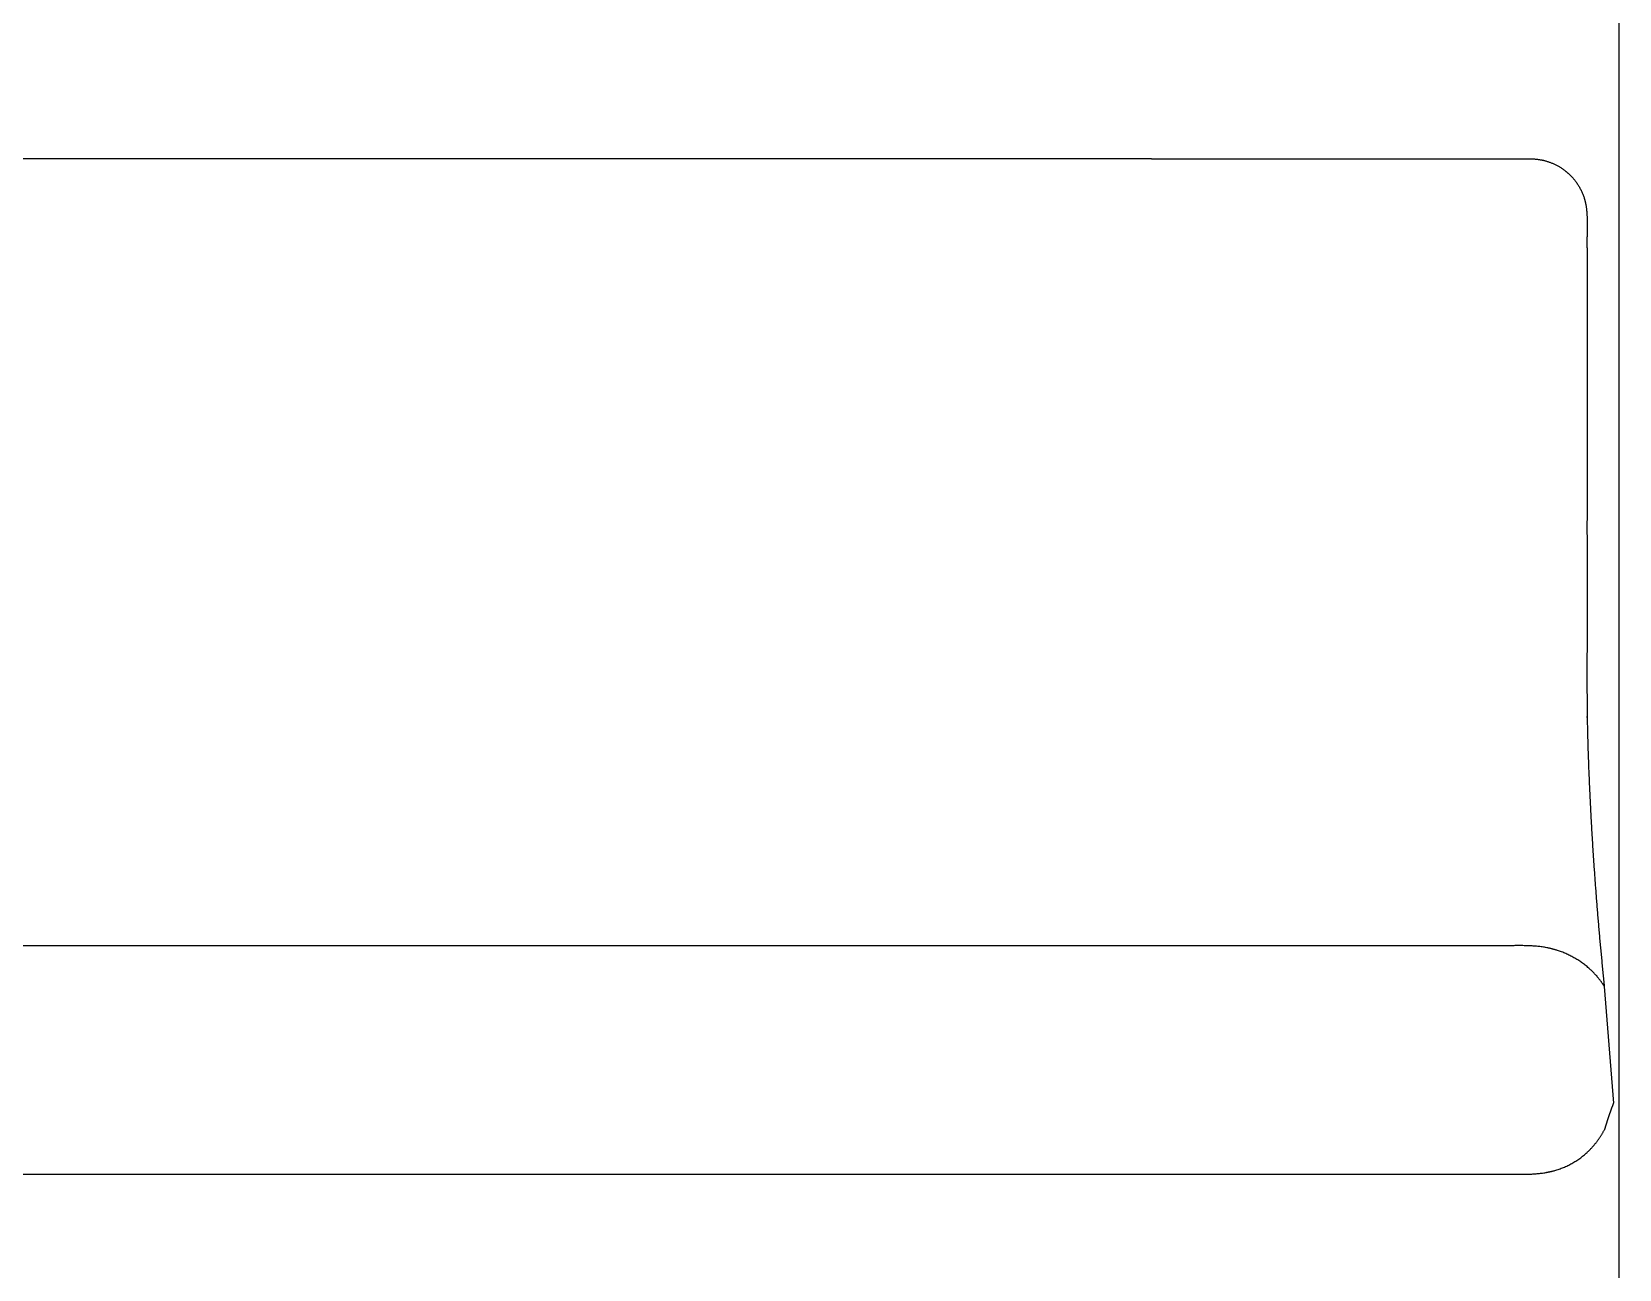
# Model space of a CAD drawing. Extents: x -912 to 8450, y -583 to 4401.
# Drawn here: x 5951 to 6478, y 65 to 476 of the extents above; entities that cross this region are included whole.
import ezdxf

# ---------------------------------------------------------------- set-up
doc = ezdxf.new("R2010")
doc.units = 0
doc.header["$MEASUREMENT"] = 0
doc.layers.add('4', color=7, linetype='CONTINUOUS')

msp = doc.modelspace()

# ---------------------------------------------------------------- linework, layer by layer
at = {"layer": '4', "color": 3, "linetype": 'CONTINUOUS'}
for p, q in [((6322.2408, 433.42183), (5872.2408, 433.42183)), ((6322.2397, 172.12378), (5872.2397, 172.12378)), ((6472.601, 158.60321), (6475.6105, 119.88784)), ((5872.2424, 96.315115), (6322.2424, 96.315115))]:
    msp.add_line(p, q, dxfattribs=at)
for points, knots in [([(6477.5271, 172.45743), (6477.528, 198.2269), (6477.5289, 224.01314), (6477.5297, 249.81469), (6477.5326, 349.46588), (6477.5346, 449.30223), (6477.5356, 523.34302), (6477.5361, 597.41773), (6477.5361, 671.49244)], [0, 0, 0, 0, 0, 0, 0.25905787, 0.25905787, 0.25905787, 1, 1, 1, 1, 1, 1]), ([(6322.2408, 433.42183), (6329.6732, 433.42198), (6337.1057, 433.42203), (6344.5382, 433.42177), (6360.8245, 433.42051), (6377.1104, 433.42265), (6385.9643, 433.42037), (6399.2446, 433.42241), (6412.5253, 433.42103), (6416.952, 433.42172), (6423.5924, 433.42197), (6430.2325, 433.42005), (6432.4458, 433.42567), (6436.8734, 433.42594), (6441.2993, 433.39471), (6443.5059, 433.38916), (6447.235, 433.55167), (6450.9372, 433.25582), (6452.4189, 432.98799), (6456.0278, 431.91353), (6459.2772, 429.94188), (6461.0272, 428.48477), (6464.0409, 425.08058), (6465.9383, 420.9388), (6466.5543, 418.73717), (6466.9849, 414.44616), (6466.853, 410.1231), (6466.8382, 408.06723), (6466.847, 403.94801), (6466.8542, 399.82724), (6466.85, 397.76703), (6466.8528, 391.58732), (6466.8455, 385.407), (6466.859, 381.28879), (6466.8315, 368.92869), (6466.8772, 356.57744), (6466.8227, 348.33674), (6466.9187, 323.64118), (6466.7556, 298.93292), (6467.0234, 282.49938), (6466.7216, 265.72141), (6466.8908, 248.99132), (6466.8948, 248.69274), (6467.1985, 230.34749), (6468.1277, 212.07514), (6469.2217, 194.15226), (6470.7322, 176.32372), (6472.601, 158.60321)], [0, 0, 0, 0, 0, 0, 0.089993732, 0.089993732, 0.089993732, 0.19719548, 0.19719548, 0.19719548, 0.25079635, 0.25079635, 0.25079635, 0.27759678, 0.27759678, 0.27759678, 0.30439722, 0.30439722, 0.30439722, 0.32255547, 0.32255547, 0.32255547, 0.34978729, 0.34978729, 0.34978729, 0.37704015, 0.37704015, 0.37704015, 0.40202134, 0.40202134, 0.40202134, 0.42700254, 0.42700254, 0.42700254, 0.47696493, 0.47696493, 0.47696493, 0.57688971, 0.57688971, 0.57688971, 0.77673928, 0.77673928, 0.77673928, 0.78037187, 0.78037187, 0.78037187, 1, 1, 1, 1, 1, 1]), ([(6472.6013, 158.60244), (6471.2273, 160.91894), (6469.5131, 163.04204), (6467.5208, 164.90935), (6462.6979, 168.50236), (6457.1214, 170.84535), (6453.9409, 171.68346), (6447.9156, 172.2956), (6441.827, 172.15928), (6439.0275, 172.11032), (6433.4309, 172.09516), (6427.835, 172.12318), (6419.4361, 172.13386), (6411.0376, 172.11594), (6402.6399, 172.12565), (6385.8434, 172.12232), (6369.0474, 172.12476), (6355.2068, 172.12402), (6341.3662, 172.12377), (6327.5257, 172.12376), (6324.8827, 172.12377), (6322.2397, 172.12378)], [0, 0, 0, 0, 0, 0, 0.087964456, 0.087964456, 0.087964456, 0.19312062, 0.19312062, 0.19312062, 0.28333379, 0.28333379, 0.28333379, 0.37354696, 0.37354696, 0.5539733, 0.5539733, 0.5539733, 0.91482597, 0.91482597, 1, 1, 1, 1, 1, 1]), ([(6324.7809, -91.850339), (6326.8377, -91.850342), (6328.8945, -91.850342), (6330.9513, -91.850343), (6344.1991, -91.850346), (6357.4469, -91.850348), (6368.638, -91.850257), (6385.4245, -91.850526), (6402.211, -91.850165), (6407.8065, -91.850808), (6416.1998, -91.850011), (6424.593, -91.849937), (6427.3909, -91.854608), (6432.9865, -91.849315), (6438.5811, -91.832803), (6441.3771, -91.842058), (6446.6717, -91.961747), (6451.9453, -91.650234), (6454.4103, -91.286941), (6458.4427, -90.409032), (6462.2792, -88.994621), (6463.739, -88.347051), (6467.0502, -86.515093), (6469.9331, -84.050427), (6471.4665, -82.435446), (6474.5184, -78.654793), (6476.5511, -74.260524), (6477.2018, -71.717663), (6477.6591, -66.853233), (6477.5348, -61.958274), (6477.5069, -59.672919), (6477.5043, -55.095732), (6477.5205, -50.515027), (6477.519, -48.223842), (6477.5159, -32.188105), (6477.5205, -16.143145), (6477.5195, -2.38346), (6477.5219, 40.777166), (6477.5237, 83.999177), (6477.5249, 113.46184), (6477.526, 142.94865), (6477.5271, 172.45743)], [0, 0, 0, 0, 0, 0, 0.0252192, 0.0252192, 0.0252192, 0.16243702, 0.16243702, 0.16243702, 0.23104593, 0.23104593, 0.23104593, 0.26535039, 0.26535039, 0.26535039, 0.29965484, 0.29965484, 0.29965484, 0.3301649, 0.3301649, 0.3301649, 0.34987709, 0.34987709, 0.34987709, 0.3772339, 0.3772339, 0.3772339, 0.40929669, 0.40929669, 0.40929669, 0.43767986, 0.43767986, 0.43767986, 0.46606304, 0.46606304, 0.46606304, 0.63636209, 0.63636209, 0.63636209, 1, 1, 1, 1, 1, 1]), ([(6322.2424, 96.315115), (6324.8868, 96.315128), (6327.5312, 96.315138), (6341.3732, 96.315178), (6355.2153, 96.315095), (6369.0573, 96.31463), (6385.8535, 96.316144), (6402.6501, 96.313901), (6408.2485, 96.319505), (6416.6468, 96.31057), (6425.0458, 96.312772), (6427.8455, 96.318707), (6433.4415, 96.34466), (6439.037, 96.324565), (6441.835, 96.276409), (6447.646, 96.152323), (6453.4156, 96.674284), (6456.3575, 97.317733), (6462.1589, 99.533891), (6467.1026, 103.3346), (6469.3285, 105.65601), (6471.1662, 108.26668), (6472.6375, 111.0702)], [0, 0, 0, 0, 0, 0, 0.084771855, 0.084771855, 0.44372951, 0.44372951, 0.44372951, 0.62320833, 0.62320833, 0.62320833, 0.71294775, 0.71294775, 0.71294775, 0.80268716, 0.80268716, 0.80268716, 0.89847768, 0.89847768, 0.89847768, 1, 1, 1, 1, 1, 1])]:
    msp.add_open_spline(points, degree=5, knots=knots, dxfattribs=at)
msp.add_open_spline([(6475.6105, 119.88785), (6474.9844, 118.15928), (6474.3203, 116.42227), (6473.7637, 114.63279), (6473.1903, 112.85382), (6472.6375, 111.0702)], degree=5, dxfattribs=at)

doc.saveas('drawing.dxf')
